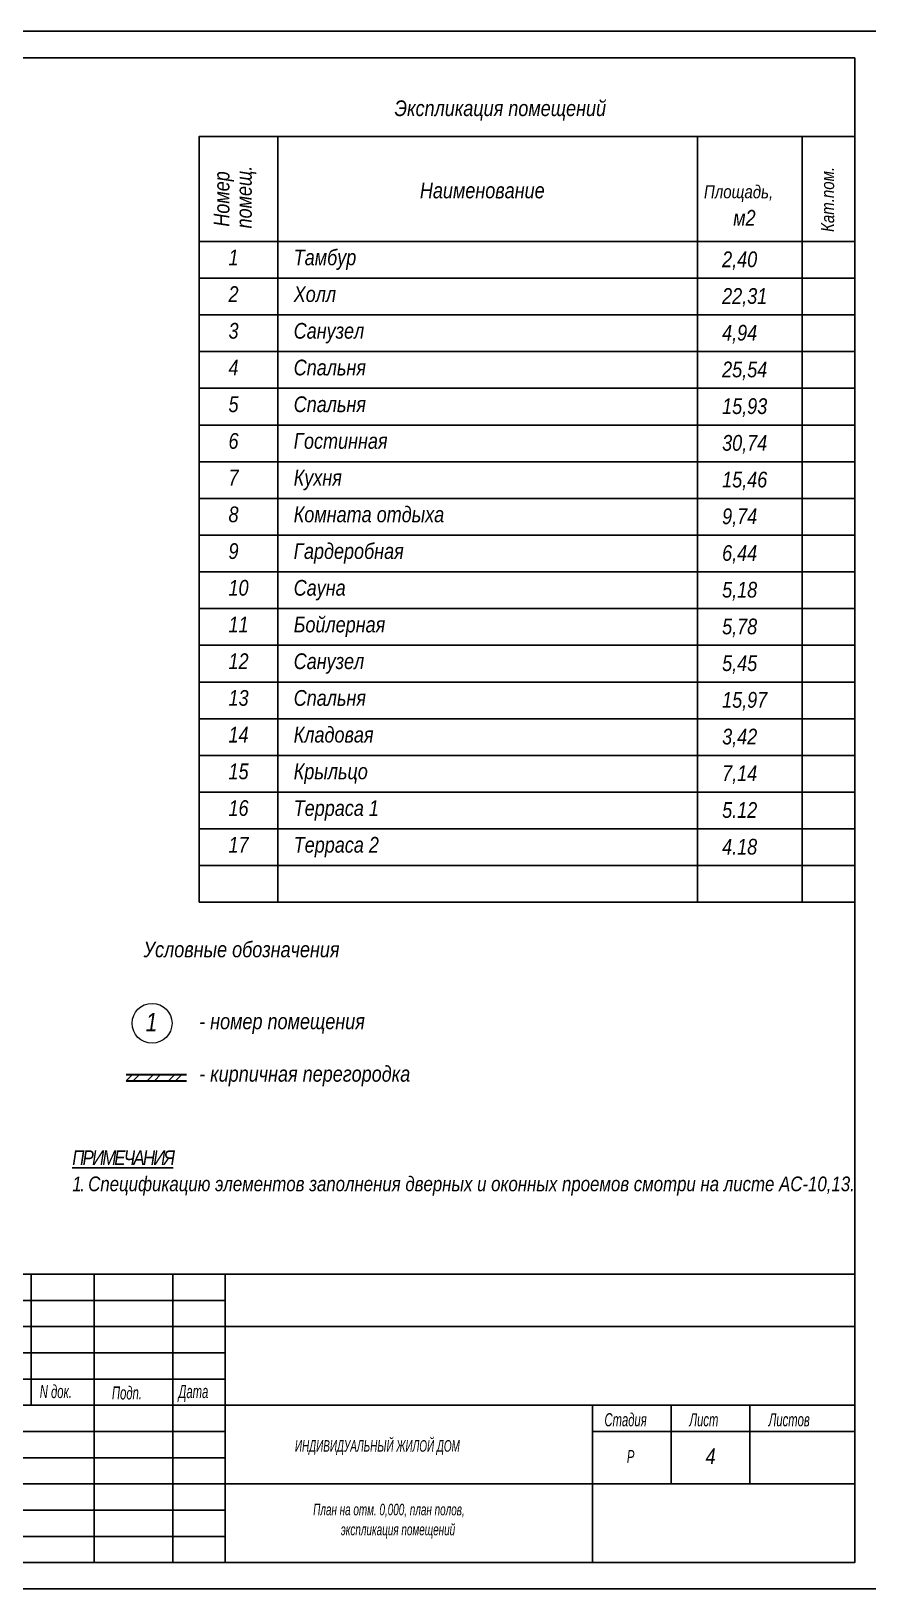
# Model space of a CAD drawing. Header units: millimetres. Extents: x 1582001 to 3303937, y 226471 to 491235.
# Drawn here: x 1775799 to 1791751, y 380355 to 410055 of the extents above; entities that cross this region are included whole.
import ezdxf
from ezdxf.enums import TextEntityAlignment as Align

# ---------------------------------------------------------------- set-up
doc = ezdxf.new("R2010")
doc.units = ezdxf.units.MM
for name, color, linetype, lineweight in [('Маркировка', 253, 'Continuous', 18), ('Надписи', 7, 'Continuous', 15), ('Перегородки', 202, 'Continuous', 30), ('Размеры', 7, 'Continuous', 18), ('Штриховки', 251, 'Continuous', 20)]:
    doc.layers.add(name, color=color, linetype=linetype, lineweight=lineweight)
doc.layers.add('Т-Подписи', color=7, linetype='Continuous')
doc.layers.add('Формуляр', color=138, linetype='Continuous')
doc.styles.add('Arial', font='ARIALNI.TTF', dxfattribs={"width": 0.98, "height": 300})
doc.styles.add('GOST 2.304', font='ARIALNI.TTF', dxfattribs={"width": 0.98, "height": 300})
doc.styles.add('STYLE1', font='ARIALNI.TTF', dxfattribs={"height": 300})

msp = doc.modelspace()

# ---------------------------------------------------------------- hatches: boundary and pattern name
at = {"layer": 'Штриховки', "ltscale": 100}
h = msp.add_hatch(dxfattribs=at)
h.set_pattern_fill('ANSI32', color=256, scale=30, style=0)
h.set_pattern_definition([(45, (1777608.35, 390039.54), (-202.056, 202.056), []), (45, (1777743.05, 390039.54), (-202.056, 202.056), [])])
h.paths.add_polyline_path([(1778760.1, 390039.5), (1778760.1, 390159.5), (1777608.3, 390159.5), (1777608.3, 390039.5)])

# ---------------------------------------------------------------- linework, layer by layer
at = {"layer": 'Маркировка'}
msp.add_circle((1778104, 391138.5), 380, dxfattribs=at)
at = {"layer": 'Перегородки', "ltscale": 100}
for p, q in [((1777608.3, 390159.5), (1778760.1, 390159.5)), ((1777608.3, 390039.5), (1778760.1, 390039.5))]:
    msp.add_line(p, q, dxfattribs=at)
at = {"layer": 'Формуляр', "color": 0}
for p, q in [((1780500.5, 408044.8), (1780500.5, 393444.8)), ((1788500.5, 408044.8), (1788500.5, 393444.8)), ((1790500.5, 408044.8), (1790500.5, 393444.8)), ((1779000.5, 406044.8), (1779000.5, 393444.8)), ((1779000.5, 405344.8), (1791500.5, 405344.8)), ((1779000.5, 404644.8), (1791500.5, 404644.8)), ((1779000.5, 403944.8), (1791500.5, 403944.8)), ((1779000.5, 403244.8), (1791500.5, 403244.8)), ((1779000.5, 402544.8), (1791500.5, 402544.8)), ((1779000.5, 401844.8), (1791500.5, 401844.8)), ((1779000.5, 401144.8), (1791500.5, 401144.8)), ((1779000.5, 400444.8), (1791500.5, 400444.8)), ((1779000.5, 399744.8), (1791500.5, 399744.8)), ((1779000.5, 399044.8), (1791500.5, 399044.8)), ((1779000.5, 398344.8), (1791500.5, 398344.8)), ((1779000.5, 397644.8), (1791500.5, 397644.8)), ((1779000.5, 396944.8), (1791500.5, 396944.8)), ((1779000.5, 396244.8), (1791500.5, 396244.8)), ((1779000.5, 395544.8), (1791500.5, 395544.8)), ((1779000.5, 394844.8), (1791500.5, 394844.8)), ((1779000.5, 394144.8), (1791500.5, 394144.8)), ((1779000.5, 393444.8), (1791500.5, 393444.8)), ((1773000.5, 386354.9), (1791500.5, 386354.9)), ((1775800.5, 386354.9), (1775800.5, 383854.9)), ((1777000.5, 386354.9), (1777000.5, 380854.9)), ((1778500.5, 386354.9), (1778500.5, 380854.9)), ((1779500.5, 386354.9), (1779500.5, 380854.9)), ((1773000.5, 385854.9), (1779500.5, 385854.9)), ((1773000.5, 385354.9), (1791500.5, 385354.9)), ((1773000.5, 384854.9), (1779500.5, 384854.9)), ((1773000.5, 384354.9), (1779500.5, 384354.9)), ((1773000.5, 383854.9), (1791500.5, 383854.9)), ((1786500.5, 383854.9), (1786500.5, 380854.9)), ((1788000.5, 383854.9), (1788000.5, 382354.9)), ((1789500.5, 383854.9), (1789500.5, 382354.9)), ((1773000.5, 383354.9), (1779500.5, 383354.9)), ((1786500.5, 383354.9), (1791500.5, 383354.9)), ((1773000.5, 382854.9), (1779500.5, 382854.9)), ((1773000.5, 382354.9), (1779500.5, 382354.9)), ((1779500.5, 382354.9), (1791500.5, 382354.9)), ((1773000.5, 381854.9), (1779500.5, 381854.9)), ((1773000.5, 381354.9), (1779500.5, 381354.9))]:
    msp.add_line(p, q, dxfattribs=at)
at = {"layer": 'Формуляр'}
msp.add_lwpolyline([(1750000.6, 410054.8), (1792000.5, 410054.8), (1792000.5, 380354.9), (1750000.6, 380354.9)], close=True, dxfattribs=at)
at = {"layer": 'Формуляр', "color": 0}
for points in [[(1752000.6, 380854.9), (1752000.6, 409544.8), (1791500.5, 409544.8), (1791500.5, 380854.9)], [(1779000.5, 406044.8), (1791500.5, 406044.8), (1791500.5, 408044.8), (1779000.5, 408044.8)], [(1750000.6, 380354.9), (1792000.5, 380354.9), (1792000.5, 350654.9), (1750000.6, 350654.9)], [(1750000.6, 380354.9), (1792000.5, 380354.9), (1792000.5, 350654.9), (1750000.6, 350654.9)]]:
    msp.add_lwpolyline(points, close=True, dxfattribs=at)

# ---------------------------------------------------------------- texts
at = {"color": 135, "linetype": 'ByBlock', "insert": (1776583, 388716.6), "char_height": 280, "width": 17000, "attachment_point": 1, "line_spacing_factor": 1.071429, "style": 'STYLE1'}
msp.add_mtext('{\\T0.85;\\L\\C256;ПРИМЕЧАНИЯ\\P\\l1. \\T1;Спецификацию элементов заполнения дверных и оконных проемов смотри на листе АС-10,13.}', dxfattribs=at)
at = {"layer": 'Маркировка', "style": 'Arial'}
msp.add_text('1', height=350, dxfattribs=at).set_placement((1778094.1, 391161.7), align=Align.MIDDLE)
at = {"layer": 'Надписи', "color": 0, "ltscale": 100, "char_height": 300, "attachment_point": 4, "style": 'STYLE1'}
for s, insert, width in [('Условные обозначения', (1777941.7, 392544.6), 5400), ('- номер помещения\\P\\P- кирпичная перегородка', (1779001.7, 390629.8), 6491.48)]:
    msp.add_mtext(s, dxfattribs=dict(at, insert=insert, width=width))
at = {"layer": 'Размеры', "color": 0, "style": 'GOST 2.304'}
for s, height, p in [('Экспликация помещений', 300, (1782727, 408435.1)), ('Наименование', 300, (1783210.4, 406867.6)), ('Площадь,', 250, (1788626.1, 406867.6)), ('м2', 300, (1789183.7, 406345.3)), ('1', 300, (1779561.4, 405591.6)), ('Тамбур', 300, (1780804.3, 405591.6)), ('2,40', 300, (1788972.2, 405554.8)), ('2', 300, (1779561.4, 404891.6)), ('Холл', 300, (1780804.3, 404891.6)), ('22,31', 300, (1788972.2, 404854.8)), ('3', 300, (1779561.4, 404191.6)), ('Санузел', 300, (1780804.3, 404191.6)), ('4,94', 300, (1788972.2, 404154.8)), ('4', 300, (1779561.4, 403491.6)), ('Спальня', 300, (1780804.3, 403491.6)), ('25,54', 300, (1788972.2, 403454.8)), ('5', 300, (1779561.4, 402791.6)), ('Спальня', 300, (1780804.3, 402791.6)), ('15,93', 300, (1788972.2, 402754.8)), ('6', 300, (1779561.4, 402091.6)), ('Гостинная', 300, (1780804.3, 402091.6)), ('30,74', 300, (1788972.2, 402054.8)), ('7', 300, (1779561.4, 401391.6)), ('Кухня', 300, (1780804.3, 401391.6)), ('15,46', 300, (1788972.2, 401354.8)), ('8', 300, (1779561.4, 400691.6)), ('Комната отдыха', 300, (1780804.3, 400691.6)), ('9,74', 300, (1788972.2, 400654.8)), ('9', 300, (1779561.4, 399991.6)), ('Гардеробная', 300, (1780804.3, 399991.6)), ('6,44', 300, (1788972.2, 399954.8)), ('10', 300, (1779561.4, 399291.6)), ('Сауна', 300, (1780804.3, 399291.6)), ('5,18', 300, (1788972.2, 399254.8)), ('11', 300, (1779561.4, 398591.6)), ('Бойлерная', 300, (1780804.3, 398591.6)), ('5,78', 300, (1788972.2, 398554.8)), ('12', 300, (1779561.4, 397891.6)), ('Санузел', 300, (1780804.3, 397891.6)), ('5,45', 300, (1788972.2, 397854.8)), ('13', 300, (1779561.4, 397191.6)), ('Спальня', 300, (1780804.3, 397191.6)), ('15,97', 300, (1788972.2, 397154.8)), ('14', 300, (1779561.4, 396491.6)), ('Кладовая', 300, (1780804.3, 396491.6)), ('3,42', 300, (1788972.2, 396454.8)), ('15', 300, (1779561.4, 395791.6)), ('Крыльцо', 300, (1780804.3, 395791.6)), ('7,14', 300, (1788972.2, 395754.8)), ('16', 300, (1779561.4, 395091.6)), ('Терраса 1', 300, (1780804.3, 395091.6)), ('5.12', 300, (1788972.2, 395054.8)), ('17', 300, (1779561.4, 394391.6)), ('Терраса 2', 300, (1780804.3, 394391.6)), ('4.18', 300, (1788972.2, 394354.8))]:
    msp.add_text(s, height=height, dxfattribs=at).set_placement(p)
for s, p in [('Номер', (1779578.4, 406326.6)), ('помещ.', (1780004.4, 406292.9))]:
    msp.add_text(s, height=300, rotation=90, dxfattribs=at).set_placement(p)
at = {"layer": 'Размеры', "style": 'GOST 2.304'}
msp.add_text('Кат.пом.', height=250, rotation=90, dxfattribs=at).set_placement((1791108.3, 406225.8))
at = {"layer": 'Т-Подписи', "color": 0, "ltscale": 2, "insert": (1788752.6, 383032.5), "char_height": 300, "width": 1500, "attachment_point": 2, "style": 'STYLE1'}
msp.add_mtext('4', dxfattribs=at)
at = {"layer": 'Формуляр', "color": 0, "style": 'STYLE1', "width": 0.75}
for s, height, p in [('N док.', 250, (1775962.9, 383992.9)), ('Подп.', 250, (1777339, 383966)), ('Дата', 250, (1778607.2, 383992.9)), ('Стадия', 250, (1786728.8, 383454.1)), ('Лист', 250, (1788347.8, 383454.1)), ('Листов', 250, (1789858.8, 383454.1)), ('ИНДИВИДУАЛЬНЫЙ ЖИЛОЙ ДОМ', 220, (1780827.7, 382969.9)), ('Р', 250, (1787156.5, 382752.1)), ('План на отм. 0,000, план полов,', 220, (1781175.8, 381756.6)), ('экспликация помещений', 220, (1781702.9, 381375.7))]:
    msp.add_text(s, height=height, dxfattribs=at).set_placement(p)

doc.saveas('drawing.dxf')
